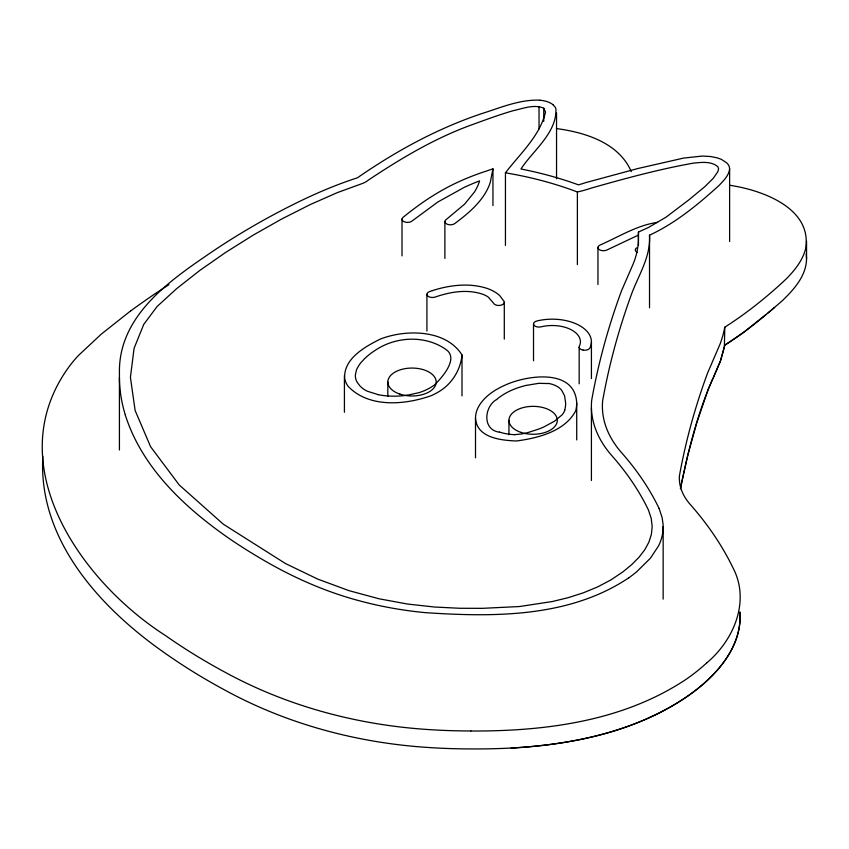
<?xml version="1.0" encoding="UTF-8"?>
<svg xmlns="http://www.w3.org/2000/svg" width="849" height="849" viewBox="0 0 849 849"><rect width="100%" height="100%" fill="white"/><g stroke="black" fill="none" stroke-linecap="round" stroke-linejoin="round"><path stroke-width="1.27" d="M462.005 354.956C460.752 368.604 453.164 381.923 441.809 389.787A62.55 36.114 0 0 1 431.027 395.73C404.909 404.973 368.816 408.136 348.111 386.295A47.852 27.624 0 0 1 344.641 378.219C343.622 358.501 365.028 346.795 379.981 339.207C405.557 329.115 445.789 329.189 462.005 354.956L461.994 395.931M505.442 172.814A262.628 151.621 0 0 1 577.384 192.001A92.583 53.455 0 0 0 591.137 188.128C624.928 178.555 658.92 169.248 693.516 163.114C701.571 162.339 711.112 161.023 717.787 166.648L718.604 168.834L717.84 171.689L713.256 178.311L704.819 186.674L688.804 199.908L666.051 217.174L648.434 227.479L638.459 232.064L638.374 241.572A199.144 114.976 0 0 1 633.258 263.763L621.468 290.91A1786.169 1031.238 0 0 0 591.657 400.463A189.327 109.309 0 0 0 613.095 457.07A506.62 292.491 0 0 1 648.456 510.047L651.225 518.399L652.181 526.539L651.363 534.477L648.859 542.235L644.731 549.812L639.021 557.241L631.805 564.532L623.145 571.695L610.951 579.899L597.622 586.924L583.327 592.825L568.214 597.664L552.434 601.516L519.567 606.526L482.338 608.34L459.511 608.266L434.529 607.024L407.616 604.053L379.015 598.778L348.95 590.639L317.653 579.06L285.36 563.481L223.351 524.226L179.224 484.959L150.602 446.723L135.129 410.513L130.417 377.359L134.089 348.292L143.799 324.307L157.15 306.457L176.688 288.607L199.844 270.417L225.696 252.397L253.299 235.077L281.73 218.989L310.055 204.662L337.35 192.617L362.672 183.395A22.965 13.255 0 0 0 368.445 180.052C401.503 158.02 435.983 137.538 473.551 124.177C486.657 119.401 499.764 114.594 513.157 110.688C523.016 108.608 533.894 103.96 543.753 108.205L545.525 112.036C539.847 136.084 520.044 153.775 505.442 172.814L505.442 245.414M553.219 104.947L554.853 106.762A21.14 12.204 0 0 1 555.893 108.672C557.146 132.752 532.992 150.464 520.968 168.983A273.622 157.978 0 0 1 578.434 184.838A81.589 47.109 0 0 0 585.513 182.673L637.875 168.527L683.689 158.073L702.367 156.057L710.751 156.534L717.002 157.829A25.65 14.804 0 0 1 721.724 159.591L726.638 162.796A20.068 11.589 0 0 1 729.588 169.45C728.559 175.902 723.465 180.763 719.177 185.326C698.027 204.545 675.592 223.085 649.527 235.194C650.833 255.867 639.446 273.728 632.229 292.215A1775.461 1025.051 0 0 0 602.62 400.951A178.534 103.069 0 0 0 622.879 454.162A518.092 299.113 0 0 1 659.047 508.349M729.716 185.284C761.277 189.9 812.663 207.803 805.584 248.895C802.623 260.431 794.908 270.014 786.779 278.398C767.645 296.471 746.94 313.037 724.77 327.215A287.217 165.82 0 0 1 720.069 344.047L707.535 373.146A1700.738 981.911 0 0 0 679.391 476.024A101.381 58.528 0 0 0 690.959 505.272L691.702 506.11A594.565 343.272 0 0 1 733.196 568.278C750.442 601.538 733.525 640.401 706.877 662.782M806.55 241.095L806.55 259.051C806.157 276.021 793.857 289.615 782.29 300.726C764.004 316.624 745.39 332.362 724.77 345.172L720.366 361.218L708.14 389.479L696.711 423.078L687.722 455.234L680.601 487.517M475.504 457.802L475.504 418.398C475.387 408.475 482.105 400.102 489.533 394.244A77.938 44.997 0 0 1 505.696 384.873C527.303 375.088 575.187 368.095 576.715 403.137L576.715 439.909M42.853 456.401C37.855 540.251 100.989 608.627 165.449 653.486A653.741 377.434 0 0 0 225.134 690.237C285.837 723.401 353.991 741.962 422.834 747.109A381.137 220.05 0 0 0 470.94 748.924C545.207 749.37 623.378 739.246 686.459 697.05C714.359 677.746 742.44 648.498 739.957 611.97C742.344 644.051 720.111 671.294 696.201 689.834C643.616 730.257 575.983 744.202 511.14 748.128M492.951 168.845L490.266 182.408A129.016 74.489 0 0 1 485.617 192.681C478.051 205.362 466.398 214.85 454.724 223.584A5.497 3.173 0 0 1 447.009 224.136A5.497 3.173 0 0 1 446.043 219.679L464.605 204.153L474.506 191.938A117.438 67.803 0 0 0 478.592 183.777L479.589 180.89A198.815 114.785 0 0 0 464.074 187.438L437.787 202.03L411.988 221.069A5.497 3.173 0 0 1 404.326 221.812A5.497 3.173 0 0 1 403.031 217.386C420.096 203.389 438.572 190.961 458.715 181.803A209.257 120.813 0 0 1 483.792 171.923L492.951 168.845L492.951 205.617M680.389 488.801C688.157 451.243 697.316 413.421 713.011 378.283M724.77 327.215L724.388 347.092L720.642 360.443L714.434 375.269M564.776 410.099L565.402 406.745A103.313 59.653 0 0 0 565.657 403.105L564.585 395.772L561.677 390.317A21.076 12.173 0 0 0 548.295 383.377M713.585 377.073L714.147 375.874M496.559 399.508C483.951 406.947 482.274 430.061 499.403 432.162M766.318 314.289L743.278 332.617L724.77 345.172M768.069 312.825L774.67 307.37M130.587 310.936L101.18 334.219L78.501 355.434A230.62 133.144 0 0 0 67.549 368.827C-0.446 465.358 81.037 581.544 165.449 635.53A653.741 377.434 0 0 0 225.134 672.281C285.837 705.445 353.991 724.006 422.834 729.164A381.137 220.05 0 0 0 470.94 730.968M628.854 577.766C569.424 617.701 493.64 617.223 424.935 612.617A251.665 145.296 0 0 1 359.923 600.933C324.414 591.562 290.634 576.386 259.168 557.57A660.883 381.562 0 0 1 248.98 551.404L245.52 549.239A583.04 336.618 0 0 1 228.678 538.16C184.456 507.362 141.995 467.672 125.27 414.928M638.268 235.173L606.674 250.115A5.497 3.173 0 0 1 598.991 249.415A5.497 3.173 0 0 1 600.211 244.979C619.048 236.765 636.888 225.261 657.625 222.342M526.2 385.414L538.797 383.313L548.21 383.557M406.968 395.316L419.003 392.652A45.188 26.086 0 0 0 425.561 390.147A51.258 29.588 0 0 0 434.476 384.958C441.278 378.272 459.097 358.936 446.33 349.735C425.933 335.111 396.685 336.225 376.033 349.799A95.629 55.217 0 0 0 364.603 358.66L361.016 362.523A68.546 39.574 0 0 0 359.276 364.837L357.418 367.925A54.187 31.286 0 0 0 356.4 370.249L355.402 374.738A36.878 21.299 0 0 0 357.005 382.018L359.658 385.595A42.79 24.706 0 0 0 361.663 387.568L363.139 388.768A26.245 15.155 0 0 0 367.468 391.262L378.017 394.605M470.94 731.01C545.323 731.36 623.293 721.31 686.459 679.094A256.929 148.342 0 0 0 706.846 662.772M514.621 434.646L521.413 433.998A56.554 32.655 0 0 0 528.216 432.47L538.691 429.085A89.134 51.46 0 0 0 543.668 427.026L554.503 421.221L561.953 414.97A31.116 17.967 0 0 0 564.808 410.109M539.985 100.193C520.777 99.333 502.47 106.9 484.514 112.715C439.771 127.308 398.096 149.827 359.414 176.433A11.971 6.909 0 0 1 356.782 178.014C325.04 188.308 294.9 202.964 265.705 218.989A797.137 460.222 0 0 0 204.98 256.631C164.504 284.266 117.778 319.171 119.454 374.048A376.85 217.577 0 0 0 125.302 414.917M556.435 128.57C584.961 132.338 619.006 142.823 631.285 171.647M659.111 508.487L662.082 517.434L663.069 524.236A120.696 69.682 0 0 1 658.559 545.886L650.483 558.143L636.601 571.844A180.933 104.459 0 0 1 628.854 577.766M475.504 418.398C476.851 437.872 501.037 440.355 516.33 440.992C537.948 438.126 564.543 431.515 575.654 410.98A94.653 54.644 0 0 0 576.715 403.137M806.221 253.872L806.55 259.051M729.62 168.887L729.62 241.487M663.154 526.507L663.154 599.107M649.527 235.194L649.527 307.794M638.459 232.064L638.459 245.265M597.951 247.377L597.951 284.489M591.424 341.765L591.424 378.548M591.413 407.913L591.413 480.513M579.167 347.071L579.167 383.854M577.384 192.001L577.384 264.601M556.541 112.811L556.541 178.81M543.753 108.205L543.753 121.396M539.03 106.539L539.03 128.974M533.522 324L533.522 360.772M508.933 420.319L508.933 434.762M504.295 302.318L504.295 339.091M444.887 221.695L444.887 258.478M426.92 294.263L426.92 331.046M402.012 219.106L402.012 255.889M387.834 382.018L387.834 396.472M344.418 375.502L344.418 412.285M119.422 377.381L119.422 449.981M539.975 100.256A19.092 11.026 0 0 1 553.293 104.915M637.281 252.408A5.497 3.173 0 0 1 636.856 247.728M130.661 310.967A853.171 492.579 0 0 1 168.919 284.68M406.915 395.209A50.112 28.93 0 0 1 377.985 394.668M514.621 434.677A34.586 19.962 0 0 1 499.499 432.067M496.623 399.539A65.851 38.014 0 0 1 526.178 385.393M432.417 290.613L429.488 291.632A5.497 3.173 0 0 0 427.758 296.014A5.497 3.173 0 0 0 435.335 297.001C450.469 291.759 467.587 288.947 483.07 294.359A24.186 13.966 0 0 1 488.334 297.15L493.502 303.146A5.497 3.173 0 0 0 500.273 305.353A5.497 3.173 0 0 0 504.094 301.437L499.785 295.675A37.25 21.512 0 0 0 487.093 288.405C469.327 282.664 449.906 284.988 432.417 290.613M583.167 350.117A5.497 3.173 0 0 0 589.949 347.92A39.16 22.615 0 0 0 578.105 324.796A39.16 22.615 0 0 0 536.855 320.996A5.497 3.173 0 0 0 533.968 325.156A5.497 3.173 0 0 0 541.184 326.823A28.166 16.258 0 0 1 570.857 329.561A28.166 16.258 0 0 1 579.368 346.201A5.497 3.173 0 0 0 583.167 350.117M399.921 394.116A24.186 13.966 0 0 0 436.206 382.018A24.186 13.966 0 0 0 399.921 369.931A24.186 13.966 0 0 0 399.921 394.116M521.031 432.406A24.186 13.966 0 0 0 557.305 420.319A24.186 13.966 0 0 0 521.031 408.22A24.186 13.966 0 0 0 521.031 432.406"/></g></svg>
